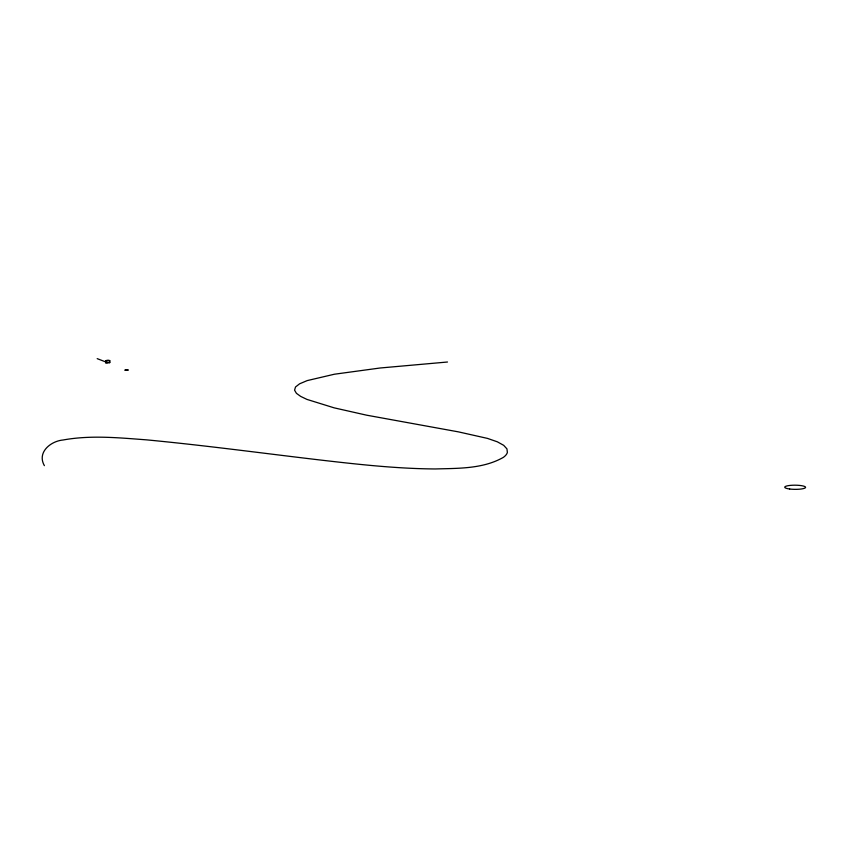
<?xml version="1.0" encoding="UTF-8"?>
<svg xmlns="http://www.w3.org/2000/svg" width="848" height="848" viewBox="0 0 848 848"><rect width="100%" height="100%" fill="white"/><g stroke="black" fill="none" stroke-linecap="round" stroke-linejoin="round"><path stroke-width="1.27" d="M106.064 360.909L106.053 362.955L109.763 362.594C111.872 357.538 99.566 362.509 109.774 360.538M125.387 369.866L127.433 369.887L125.398 369.972M125.515 370.025C122.494 370.618 131.26 370.152 127.327 369.823M447.49 362.011L380.19 367.99L334.409 374.222L307.177 380.604L299.588 383.815L295.507 387.006L294.574 390.175L296.418 393.313L300.658 396.387L306.923 399.397L334.144 407.846L366.569 415.17L458.461 431.876L487.462 438.395L497.278 441.787L503.68 445.317L506.945 448.878L507.369 452.397A118.635 23.649 0.4 0 1 503.33 457.39C482.883 469.029 458.132 468.276 435.321 468.955C397.246 468.711 359.34 464.524 321.551 460.167C263.156 453.309 204.887 445.38 146.344 439.836C118.709 437.78 90.588 434.971 63.112 439.995C50.71 441.098 36.75 452.355 44.382 465.658M97.191 358.64L107.908 362.774M105.82 362.721L106.382 362.478L105.82 362.721M109.042 362.435L109.763 362.594L109.106 362.446M789.658 489.01A10.462 2.088 0.4 0 0 805.6 487.399A10.462 2.088 0.4 0 0 790.156 485.406A10.462 2.088 0.4 0 0 789.658 489.01"/></g></svg>
